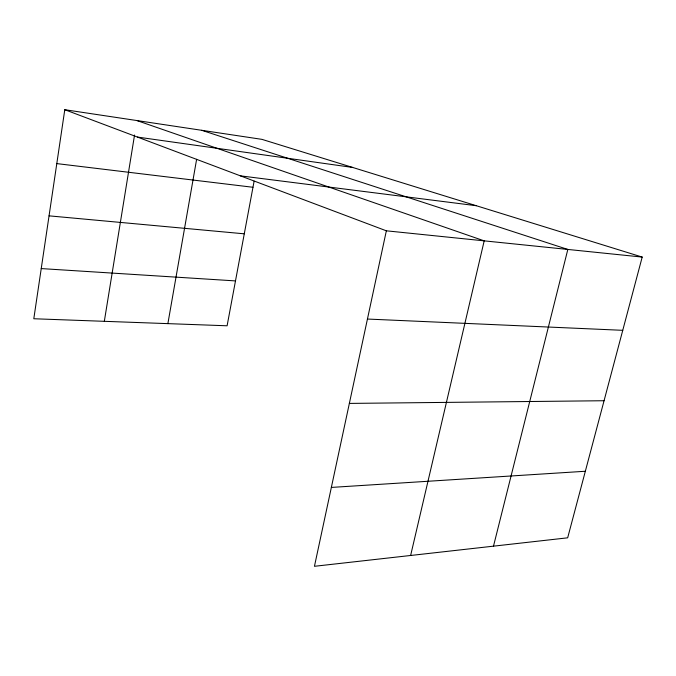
<?xml version="1.0" encoding="UTF-8"?>
<svg xmlns="http://www.w3.org/2000/svg" width="676" height="676" viewBox="0 0 676 676"><rect width="100%" height="100%" fill="white"/><g stroke="black" fill="none" stroke-linecap="round" stroke-linejoin="round"><path stroke-width="1.01" d="M64.786 109.706L386.351 230.812L314.45 566.294L567.671 537.817L642.2 257.074L261.925 139.357L64.786 109.706L33.8 318.751L227.102 325.79L254.117 181.16M104.324 321.32L134.549 135.031M167.876 323.635L196.623 159.316M410.628 555.478L484.193 240.859L136.898 120.556M493.488 546.157L567.832 249.444L201.701 130.299M331.35 487.421L585.34 471.257M349.357 403.411L604.057 400.733M367.44 319.047L622.757 330.319M41.236 268.583L235.493 280.912M49.052 215.847L244.281 233.82M386.351 230.812L642.2 257.074M56.792 163.6L252.976 187.277M240.386 175.844L476.25 205.707M137.431 137.067L352.652 167.445"/></g></svg>
